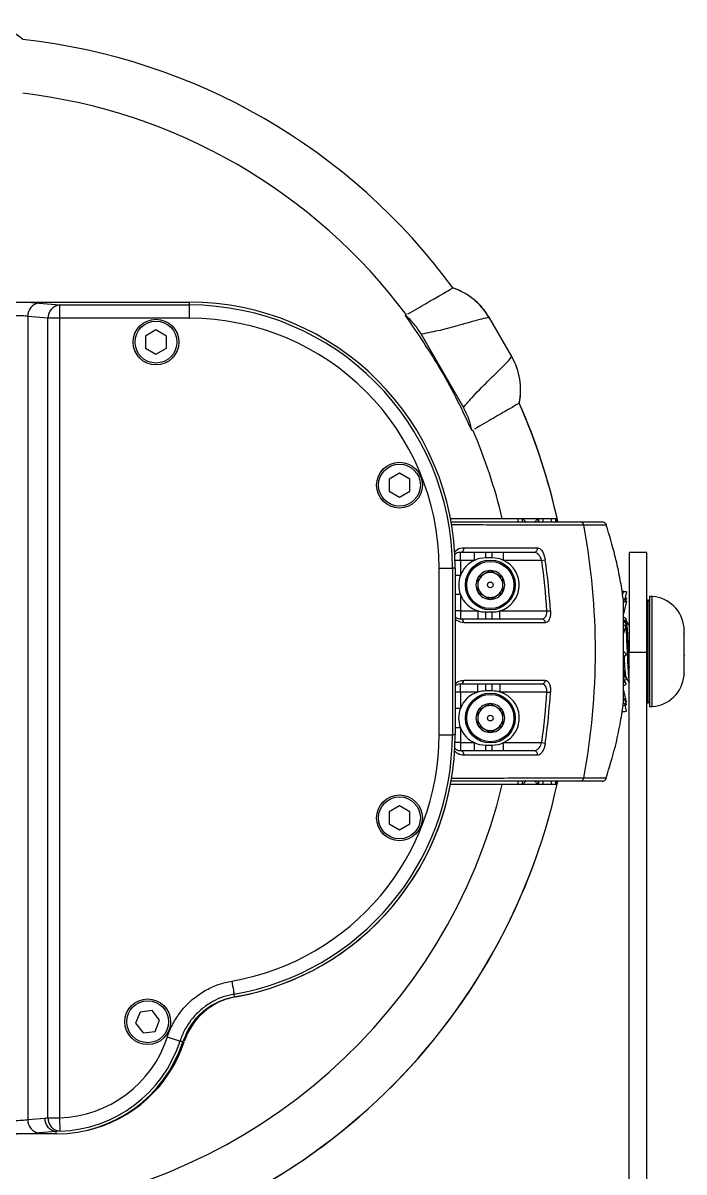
# Model space of a CAD drawing. Extents: x 6 to 132, y 2 to 97.
# Drawn here: x 126.55 to 131.52, y 46.15 to 54.78 of the extents above; entities that cross this region are included whole.
import ezdxf

# ---------------------------------------------------------------- set-up
doc = ezdxf.new("R2010")
doc.units = 0
doc.header["$MEASUREMENT"] = 0
doc.layers.add('OBJECT', color=7, linetype='CONTINUOUS')

msp = doc.modelspace()

# ---------------------------------------------------------------- linework, layer by layer
at = {"layer": 'OBJECT'}
for p, q in [((124.2977, 52.686), (127.7977, 52.686)), ((126.6704, 52.6785), (126.8219, 52.6648)), ((127.7977, 52.686), (127.7977, 52.6648)), ((126.8219, 52.6648), (126.8219, 52.5649)), ((126.8219, 52.6648), (127.7977, 52.6648)), ((127.7977, 52.6648), (127.7977, 52.5649)), ((129.4221, 52.5866), (129.4237, 52.5875)), ((129.4237, 52.5875), (129.4303, 52.5913)), ((126.7353, 52.5649), (126.5838, 52.5787)), ((126.5838, 52.5787), (126.5838, 46.5433)), ((126.8219, 52.5649), (126.7353, 52.5649)), ((126.7353, 46.5574), (126.7353, 52.5649)), ((127.7977, 52.5649), (126.8219, 52.5649)), ((126.8219, 52.5649), (126.8219, 46.5574)), ((130.2228, 52.2782), (130.0554, 52.5682)), ((130.2228, 52.2782), (130.0554, 52.5682)), ((130.0554, 52.5682), (130.0554, 52.5682)), ((127.5477, 52.4769), (127.4689, 52.4315)), ((127.4689, 52.4315), (127.4689, 52.3405)), ((127.6264, 52.4315), (127.5477, 52.4769)), ((127.6264, 52.3405), (127.6264, 52.4315)), ((129.5425, 52.4451), (129.8598, 51.8956)), ((127.4689, 52.3405), (127.5477, 52.2951)), ((127.5477, 52.2951), (127.6264, 52.3405)), ((130.2228, 52.2782), (130.2228, 52.2782)), ((129.9237, 51.7214), (129.9221, 51.7205)), ((129.9303, 51.7253), (129.9237, 51.7214)), ((129.3786, 51.4019), (129.2999, 51.3565)), ((129.4574, 51.3565), (129.3786, 51.4019)), ((129.2999, 51.3565), (129.2999, 51.2655)), ((129.4574, 51.2655), (129.4574, 51.3565)), ((129.2999, 51.2655), (129.3786, 51.2201)), ((129.3786, 51.2201), (129.4574, 51.2655)), ((130.2717, 51.036), (130.2717, 51.061)), ((130.3017, 51.061), (130.3017, 51.036)), ((130.3902, 51.031), (130.4201, 51.0609)), ((130.4201, 51.0609), (130.4201, 51.036)), ((130.4271, 51.036), (130.4271, 51.061)), ((130.457, 51.061), (130.457, 51.036)), ((130.5205, 51.036), (130.5205, 51.061)), ((130.5505, 51.061), (130.5505, 51.036)), ((130.5586, 51.061), (130.5586, 51.036)), ((130.5623, 51.061), (130.5677, 51.0362)), ((129.8367, 50.746), (129.8367, 50.806)), ((129.9431, 50.746), (129.9431, 50.806)), ((130.0267, 50.764), (130.0267, 50.806)), ((130.0767, 50.764), (130.0767, 50.806)), ((130.1602, 50.746), (130.1602, 50.806)), ((131.2392, 50.8055), (131.1047, 50.8055)), ((131.1047, 50.8055), (131.1047, 50.0555)), ((131.2392, 50.0555), (131.2392, 50.8055)), ((129.6766, 50.686), (129.7764, 50.686)), ((129.6766, 49.436), (129.6766, 50.686)), ((129.7764, 50.686), (129.7764, 49.436)), ((129.7977, 50.686), (129.7764, 50.686)), ((129.8367, 50.746), (129.7968, 50.746)), ((129.7977, 50.686), (129.7977, 49.436)), ((129.8367, 50.746), (129.8367, 50.6325)), ((129.9431, 50.746), (129.8367, 50.746)), ((130.0767, 50.764), (130.0267, 50.764)), ((130.4477, 50.746), (130.1602, 50.746)), ((130.4477, 50.746), (130.4745, 50.7498)), ((129.8367, 50.6325), (129.7977, 50.6325)), ((131.0662, 50.511), (131.0531, 50.511)), ((131.0638, 50.5092), (131.0533, 50.5101)), ((131.0662, 50.5109), (131.0849, 50.5104)), ((131.0849, 50.5104), (131.0711, 50.4476)), ((129.8367, 50.4895), (129.7977, 50.4895)), ((129.8367, 50.4895), (129.8367, 50.366)), ((131.0567, 50.4868), (131.0638, 50.5092)), ((131.0849, 50.439), (131.0636, 50.3438)), ((131.0849, 50.4615), (131.0793, 50.4424)), ((131.2494, 50.446), (131.2392, 50.446)), ((131.2494, 49.676), (131.2494, 50.446)), ((131.2791, 50.4744), (131.2594, 50.4744)), ((131.2594, 50.4744), (131.2594, 49.6476)), ((131.2791, 49.6476), (131.2791, 50.4744)), ((129.8367, 50.366), (129.7977, 50.366)), ((129.8367, 50.366), (129.9702, 50.366)), ((129.8367, 50.366), (129.8367, 50.306)), ((129.9702, 50.306), (129.9702, 50.366)), ((130.0267, 50.306), (130.0267, 50.358)), ((130.0267, 50.358), (130.0767, 50.358)), ((130.0767, 50.306), (130.0767, 50.358)), ((130.1331, 50.306), (130.1331, 50.366)), ((130.1331, 50.366), (130.487, 50.366)), ((130.487, 50.366), (130.514, 50.3677)), ((131.0636, 50.2887), (131.0849, 50.2662)), ((131.0849, 50.2662), (131.0636, 50.1983)), ((131.0719, 50.2962), (131.066, 50.2861)), ((131.0816, 50.2972), (131.073, 50.2972)), ((131.0849, 50.3052), (131.079, 50.2972)), ((131.5182, 50.2012), (131.5181, 50.2008)), ((131.5181, 50.2008), (131.5182, 50.1988)), ((131.5182, 50.2012), (131.5182, 50.2418)), ((131.5182, 50.0323), (131.5182, 50.1988)), ((131.0636, 50.0641), (131.0849, 50.0385)), ((131.0849, 50.0385), (131.0636, 50.016)), ((131.1047, 50.0555), (131.2392, 50.0555)), ((131.1047, 45.7685), (131.1047, 50.0555)), ((131.2392, 45.7685), (131.2392, 50.0555)), ((131.5182, 50.0323), (131.5181, 50.0302)), ((131.5181, 50.0302), (131.5182, 50.0286)), ((131.5182, 49.8921), (131.5182, 50.0286)), ((131.0636, 49.8387), (131.0849, 49.8168)), ((131.0713, 49.8415), (131.0849, 49.8557)), ((131.073, 49.8695), (131.081, 49.8695)), ((131.0735, 49.8695), (131.0741, 49.8706)), ((131.0849, 49.8168), (131.0778, 49.8264)), ((131.0849, 49.8557), (131.0806, 49.8695)), ((131.5182, 49.8921), (131.5181, 49.8904)), ((131.5181, 49.8904), (131.5182, 49.8908)), ((131.5182, 49.8802), (131.5182, 49.8908)), ((129.8367, 49.756), (129.7977, 49.756)), ((129.8367, 49.756), (129.8367, 49.816)), ((129.9689, 49.756), (129.8367, 49.756)), ((129.8367, 49.756), (129.8367, 49.6336)), ((129.9689, 49.756), (129.9689, 49.816)), ((130.0267, 49.7644), (130.0267, 49.816)), ((130.0767, 49.7644), (130.0267, 49.7644)), ((130.0767, 49.7644), (130.0767, 49.816)), ((130.1345, 49.756), (130.1345, 49.816)), ((130.487, 49.756), (130.1345, 49.756)), ((130.487, 49.756), (130.514, 49.7543)), ((131.0849, 49.683), (131.0636, 49.7782)), ((131.062, 49.6738), (131.0849, 49.6605)), ((131.0849, 49.6605), (131.0714, 49.7068)), ((131.0849, 49.6116), (131.075, 49.6568)), ((131.0793, 49.6796), (131.0849, 49.683)), ((131.2392, 49.676), (131.2494, 49.676)), ((131.2594, 49.6476), (131.2791, 49.6476)), ((129.8367, 49.6336), (129.7977, 49.6336)), ((131.0531, 49.611), (131.0662, 49.611)), ((129.8367, 49.4884), (129.7977, 49.4884)), ((129.8367, 49.4884), (129.8367, 49.376)), ((129.6766, 49.436), (129.7764, 49.436)), ((129.7977, 49.436), (129.7764, 49.436)), ((129.8367, 49.376), (129.7968, 49.376)), ((129.8367, 49.376), (129.8367, 49.316)), ((129.8367, 49.376), (129.9422, 49.376)), ((129.9422, 49.316), (129.9422, 49.376)), ((130.0267, 49.316), (130.0267, 49.3576)), ((130.0267, 49.3576), (130.0767, 49.3576)), ((130.0767, 49.316), (130.0767, 49.3576)), ((130.1612, 49.316), (130.1612, 49.376)), ((130.1612, 49.376), (130.4477, 49.376)), ((130.4477, 49.376), (130.4745, 49.3722)), ((130.2717, 49.061), (130.2717, 49.086)), ((130.3017, 49.086), (130.3017, 49.061)), ((130.3902, 49.091), (130.4201, 49.0611)), ((130.4201, 49.086), (130.4201, 49.0611)), ((130.4271, 49.061), (130.4271, 49.086)), ((130.457, 49.086), (130.457, 49.061)), ((130.5205, 49.061), (130.5205, 49.086)), ((130.5505, 49.086), (130.5505, 49.061)), ((130.5586, 49.086), (130.5586, 49.061)), ((130.5677, 49.0858), (130.5623, 49.061)), ((129.3786, 48.9019), (129.2999, 48.8565)), ((129.4574, 48.8565), (129.3786, 48.9019)), ((129.2999, 48.8565), (129.2999, 48.7655)), ((129.4574, 48.7655), (129.4574, 48.8565)), ((129.2999, 48.7655), (129.3786, 48.7201)), ((129.3786, 48.7201), (129.4574, 48.7655)), ((128.1387, 47.4653), (128.135, 47.4862)), ((127.4298, 47.351), (127.395, 47.267)), ((127.52, 47.3628), (127.4298, 47.351)), ((127.5753, 47.2906), (127.52, 47.3628)), ((127.395, 47.267), (127.4503, 47.1948)), ((127.5405, 47.2067), (127.5753, 47.2906)), ((127.4503, 47.1948), (127.5405, 47.2067)), ((127.7489, 47.1274), (127.7287, 47.1339)), ((126.5838, 46.5433), (126.7111, 46.5549)), ((126.7353, 46.5574), (126.8219, 46.5574)), ((126.8219, 46.5574), (126.8247, 46.4576)), ((126.7977, 46.455), (126.6704, 46.4435)), ((126.8247, 46.4576), (126.7977, 46.455)), ((126.7977, 46.436), (126.7977, 46.455)), ((126.7977, 46.436), (125.2977, 46.436))]:
    msp.add_line(p, q, dxfattribs=at)
at = {"layer": 'OBJECT', "flags": 128}
for points in [[(130.3017, 51.061), (130.3022, 51.0604), (130.304, 51.0587), (130.3067, 51.0559), (130.3105, 51.0522), (130.315, 51.0477), (130.3202, 51.0425), (130.3258, 51.0368), (130.3317, 51.031)], [(130.3017, 49.061), (130.3022, 49.0616), (130.304, 49.0633), (130.3067, 49.0661), (130.3105, 49.0698), (130.315, 49.0743), (130.3202, 49.0795), (130.3258, 49.0851), (130.3317, 49.091)], [(128.118, 47.5846), (128.1212, 47.566), (128.1243, 47.5481), (128.1272, 47.5315), (128.1298, 47.5168), (128.1319, 47.5045), (128.1335, 47.4951), (128.1346, 47.4889), (128.135, 47.4862)], [(127.6337, 47.1647), (127.6516, 47.1589), (127.6689, 47.1533), (127.6849, 47.1481), (127.6991, 47.1435), (127.711, 47.1397), (127.72, 47.1367), (127.726, 47.1348), (127.7287, 47.1339)]]:
    msp.add_lwpolyline(points, dxfattribs=at)
at = {"layer": 'OBJECT'}
for centre, radius in [((127.5477, 52.386), 0.1719), ((127.5477, 52.386), 0.1575), ((129.3786, 51.311), 0.1719), ((129.3786, 51.311), 0.1575), ((130.0617, 50.561), 0.1875), ((130.0617, 50.561), 0.1775), ((130.0617, 50.561), 0.0216), ((130.0617, 49.561), 0.1875), ((130.0617, 49.561), 0.1775), ((130.0617, 49.561), 0.0216), ((129.3786, 48.811), 0.1719), ((129.3786, 48.811), 0.1575), ((127.4852, 47.2788), 0.1719), ((127.4852, 47.2788), 0.1575)]:
    msp.add_circle(centre, radius, dxfattribs=at)
for centre, radius, start, end in [((126.217, 54.2839), 0.5, 48.59038, 90), ((126.0477, 50.061), 4.625, 36.20627, 83.79373), ((126.0477, 50.061), 4.6249, 36.20634, 83.79366), ((126.0477, 50.061), 4.2243, 36.79756, 83.20244), ((129.6202, 52.319), 0.5, 30, 71.40962), ((126.6806, 52.5821), 0.097, 96.09385, 182.04158), ((127.7977, 50.686), 2, 0, 90), ((126.8322, 52.5683), 0.097, 96.09383, 182.04165), ((127.7977, 50.686), 1.9788, 0, 90), ((127.7977, 50.686), 1.8789, 0, 90), ((129.7894, 52.0258), 0.5, 348.59038, 30), ((126.0477, 50.061), 4.6249, 12.18752, 23.79366), ((126.0477, 50.061), 4.625, 12.18001, 23.79373), ((126.0477, 50.061), 4.6249, 12.17322, 23.72802), ((126.0477, 50.061), 4.2243, 13.69322, 23.20244), ((130.7359, 51.0076), 0.0284, 7.10201, 88.11533), ((125.6767, 50.061), 5.1754, 349.42174, 10.57826), ((129.8338, 50.8347), 0.0288, 275.66419, 12.07022), ((130.3879, 50.835), 0.0291, 273.88609, 10.64602), ((130.0267, 50.561), 0.203, 114.31019, 159.38389), ((130.0267, 50.561), 0.203, 90, 114.31019), ((130.0767, 50.561), 0.203, 65.68981, 90), ((130.0767, 50.561), 0.203, 286.1388, 65.68981), ((125.6767, 50.061), 4.82, 3.62799, 8.17032), ((125.6767, 50.061), 4.8471, 3.62799, 8.17032), ((130.0267, 50.561), 0.203, 159.38389, 200.61611), ((130.0617, 50.561), 0.1083, 150, 210), ((130.0617, 50.561), 0.1083, 90, 150), ((130.0617, 50.561), 0.0938, 120, 180), ((130.0617, 50.561), 0.0938, 60, 120), ((130.0617, 50.561), 0.1083, 30, 90), ((130.0617, 50.561), 0.0938, 0, 60), ((130.0617, 50.561), 0.1083, 330, 30), ((130.0617, 50.561), 0.0937, 180, 240), ((130.0617, 50.561), 0.0937, 300, 0), ((130.0267, 50.561), 0.203, 200.61611, 253.8612), ((130.0617, 50.561), 0.1083, 210, 270), ((130.0617, 50.561), 0.0937, 240, 300), ((130.0617, 50.561), 0.1083, 270, 330), ((131.2494, 50.436), 0.01, 0, 90), ((131.2628, 50.2185), 0.2564, 5.21373, 86.36339), ((130.0267, 50.561), 0.203, 253.8612, 270), ((130.0767, 50.561), 0.203, 270, 286.1388), ((129.8344, 50.2782), 0.0279, 358.12464, 85.41161), ((130.4468, 50.2776), 0.0285, 359.24978, 86.93203), ((129.8344, 49.8438), 0.0279, 274.58839, 1.87536), ((130.4468, 49.8444), 0.0285, 273.06797, 0.75022), ((131.2628, 49.9035), 0.2564, 273.63661, 354.78627), ((130.0267, 49.561), 0.2034, 106.51442, 159.09365), ((130.0267, 49.561), 0.2034, 90, 106.51442), ((130.0767, 49.561), 0.2034, 73.48558, 90), ((130.0767, 49.561), 0.2034, 294.55239, 73.48558), ((125.6767, 50.061), 4.82, 351.82968, 356.37201), ((125.6767, 50.061), 4.8471, 351.82968, 356.37201), ((130.0617, 49.561), 0.1083, 90, 150), ((130.0617, 49.561), 0.0937, 60, 120), ((130.0617, 49.561), 0.1083, 30, 90), ((131.2494, 49.686), 0.01, 270, 0), ((130.0267, 49.561), 0.2034, 159.09365, 200.90635), ((130.0617, 49.561), 0.1083, 150, 210), ((130.0617, 49.561), 0.0937, 120, 180), ((130.0617, 49.561), 0.0938, 180, 240), ((130.0617, 49.561), 0.0937, 0, 60), ((130.0617, 49.561), 0.0938, 300, 0), ((130.0617, 49.561), 0.1083, 330, 30), ((130.0267, 49.561), 0.2034, 200.90635, 245.44761), ((130.0617, 49.561), 0.1083, 210, 270), ((130.0617, 49.561), 0.0938, 240, 300), ((130.0617, 49.561), 0.1083, 270, 330), ((127.7977, 49.436), 1.8789, 279.81672, 0), ((127.7977, 49.436), 1.9788, 279.81672, 0), ((127.7977, 49.436), 2, 279.81672, 0), ((127.7977, 49.436), 2, 280.07866, 0), ((129.8338, 49.2873), 0.0288, 347.92978, 84.33581), ((130.0267, 49.561), 0.2034, 245.44761, 270), ((130.0767, 49.561), 0.2034, 270, 294.55239), ((130.3879, 49.287), 0.0291, 349.35398, 86.11391), ((126.0477, 50.061), 4.625, 276.20627, 347.81752), ((126.0477, 50.061), 4.6249, 276.20634, 347.81208), ((126.0477, 50.061), 4.2243, 276.79756, 346.30678), ((126.0477, 50.061), 4.6249, 276.27878, 347.81168), ((130.7359, 49.1144), 0.0284, 271.88467, 352.89799), ((128.2352, 46.9746), 0.5, 100.07866, 161.98237), ((126.7977, 47.436), 0.8789, 271.5805, 342.02384), ((126.7977, 47.436), 1, 270, 342.02384), ((126.7977, 47.436), 0.9788, 271.5805, 342.02384), ((126.8087, 47.4385), 1, 282.62829, 341.98237), ((126.6806, 46.5399), 0.097, 177.95842, 263.90615), ((126.808, 46.5514), 0.097, 177.95844, 263.90613), ((126.8326, 46.5546), 0.0973, 178.31695, 265.34882)]:
    msp.add_arc(centre, radius, start, end, dxfattribs=at)
for centre, major_axis, ratio, start_param, end_param in [((126.4755, 52.6726), (0.225, 0), 0.052408, 0.523599, 1.570796), ((126.4755, 52.5728), (0.125, 0), 0.094334, 0.523599, 1.570796), ((126.4755, 46.5492), (0.125, 0), 0.094334, 4.712389, 5.759587), ((126.6304, 47.436), (0.8884, 0), 0.995872, 4.803287, 4.830724), ((126.4755, 46.4494), (0.225, 0), 0.052408, 4.712389, 5.759587)]:
    msp.add_ellipse(centre, major_axis=major_axis, ratio=ratio, start_param=start_param, end_param=end_param, dxfattribs=at)
for points, knots in [([(129.4423, 52.5982), (129.4905, 52.626), (129.5911, 52.6841), (129.6941, 52.7436), (129.7648, 52.7844), (129.7746, 52.7901), (129.7795, 52.7929)], [0, 0, 0, 0, 0.231653, 0.483496, 0.741748, 1, 1, 1, 1]), ([(130.0554, 52.5682), (130.0404, 52.5915), (130.0099, 52.6389), (129.9502, 52.6987), (129.8814, 52.7486), (129.8229, 52.7777), (129.7878, 52.79), (129.7795, 52.7929)], [0, 0, 0, 0, 0.228634, 0.463902, 0.692531, 0.927787, 1, 1, 1, 1]), ([(129.4221, 52.5866), (129.5155, 52.4493), (129.6561, 52.2426), (129.8156, 51.9488), (129.8866, 51.7966), (129.9221, 51.7205)], [0, 0, 0, 0, 0.496895, 0.748447, 1, 1, 1, 1]), ([(129.5425, 52.4451), (129.526, 52.471), (129.4925, 52.5238), (129.4469, 52.566), (129.4237, 52.5875)], [0, 0, 0, 0, 0.49156, 1, 1, 1, 1]), ([(130.0554, 52.5682), (130.0533, 52.5684), (130.0439, 52.5694), (130.0023, 52.5607), (129.9143, 52.5368), (129.8052, 52.5055), (129.6898, 52.4739), (129.5916, 52.4547), (129.5425, 52.4451)], [0, 0, 0, 0, 0.067297, 0.297049, 0.526796, 0.684508, 0.842346, 1, 1, 1, 1]), ([(129.8598, 51.8956), (129.8778, 51.9164), (129.9435, 51.9922), (130.0438, 52.0934), (130.1412, 52.1874), (130.2059, 52.2521), (130.2172, 52.2695), (130.2228, 52.2782)], [0, 0, 0, 0, 0.085075, 0.310548, 0.536056, 0.768026, 1, 1, 1, 1]), ([(130.2795, 51.9269), (130.2804, 51.9312), (130.2866, 51.9626), (130.2922, 52.0233), (130.2856, 52.1093), (130.2643, 52.1965), (130.2368, 52.2507), (130.2228, 52.2782)], [0, 0, 0, 0, 0.035982, 0.264619, 0.499883, 0.745783, 1, 1, 1, 1]), ([(129.9237, 51.7214), (129.9169, 51.7513), (129.9033, 51.8119), (129.8744, 51.8674), (129.8598, 51.8956)], [0, 0, 0, 0, 0.491563, 1, 1, 1, 1]), ([(130.2795, 51.9269), (130.2748, 51.9242), (130.2655, 51.9188), (130.1971, 51.8793), (130.0947, 51.8202), (129.9917, 51.7607), (129.9423, 51.7322)], [0, 0, 0, 0, 0.251862, 0.503724, 0.761993, 1, 1, 1, 1]), ([(129.7561, 51.061), (129.798, 51.061), (129.9427, 51.061), (130.0651, 51.061), (130.1519, 51.061)], [0, 0, 0, 0, 0.290043, 1, 1, 1, 1]), ([(129.7652, 51.036), (129.8509, 51.036), (130.0301, 51.036), (130.2797, 51.036), (130.5208, 51.036), (130.6648, 51.036), (130.7368, 51.036)], [0, 0, 0, 0, 0.232914, 0.487505, 0.743752, 1, 1, 1, 1]), ([(130.1519, 51.061), (130.1882, 51.061), (130.2607, 51.061), (130.3502, 51.061), (130.4255, 51.061), (130.4924, 51.061), (130.5449, 51.061), (130.5565, 51.061), (130.5623, 51.061)], [0, 0, 0, 0, 0.145761, 0.291523, 0.4385, 0.585476, 0.79231, 1, 1, 1, 1]), ([(130.7368, 51.036), (130.7708, 51.036), (130.8391, 51.036), (130.8815, 51.036), (130.9028, 51.036)], [0, 0, 0, 0, 0.4976823, 1, 1, 1, 1]), ([(130.9028, 51.036), (130.903, 51.036), (130.9053, 51.036), (130.9111, 51.0353), (130.9194, 51.0317), (130.9271, 51.0248), (130.9299, 51.0186), (130.9313, 51.0155)], [0, 0, 0, 0, 0.012955, 0.190783, 0.461144, 0.730556, 1, 1, 1, 1]), ([(130.7641, 51.0111), (130.7564, 51.0111), (130.7177, 51.0111), (130.6143, 51.0112), (130.4457, 51.0113), (130.2313, 51.0114), (130.0074, 51.0116), (129.8494, 51.0117), (129.7704, 51.0118)], [0, 0, 0, 0, 0.027601, 0.138011, 0.358994, 0.579976, 0.789989, 1, 1, 1, 1]), ([(130.9327, 51.0112), (130.9286, 51.0112), (130.9079, 51.0112), (130.8588, 51.0112), (130.7971, 51.0111), (130.7641, 51.0111)], [0, 0, 0, 0, 0.104523, 0.52294, 1, 1, 1, 1]), ([(130.9313, 51.0155), (130.9315, 51.0147), (130.932, 51.0132), (130.9325, 51.0119), (130.9327, 51.0112)], [0, 0, 0, 0, 0.514657, 1, 1, 1, 1]), ([(131.0636, 50.436), (131.0632, 50.4391), (131.0623, 50.4468), (131.0551, 50.5), (131.0448, 50.5649), (131.0276, 50.659), (130.9955, 50.8079), (130.9563, 50.9347), (130.9327, 51.0112)], [0, 0, 0, 0, 0.0818433, 0.2023455, 0.3141241, 0.4260939, 0.653779, 1, 1, 1, 1]), ([(129.7931, 50.806), (129.7965, 50.8106), (129.8125, 50.8322), (129.8378, 50.8396), (129.8583, 50.8405), (129.862, 50.8407)], [0, 0, 0, 0, 0.184073, 0.851699, 1, 1, 1, 1]), ([(129.8367, 50.806), (129.8342, 50.8059), (129.8206, 50.8052), (129.8053, 50.8017), (129.7952, 50.7885), (129.7938, 50.7867)], [0, 0, 0, 0, 0.162258, 0.88995, 1, 1, 1, 1]), ([(130.3898, 50.806), (130.303, 50.806), (130.1293, 50.806), (129.9343, 50.806), (129.8367, 50.806)], [0, 0, 0, 0, 0.4995563, 1, 1, 1, 1]), ([(129.862, 50.8407), (129.8723, 50.8407), (129.924, 50.8407), (130.119, 50.8405), (130.286, 50.8404), (130.4164, 50.8404)], [0, 0, 0, 0, 0.052041, 0.26021, 1, 1, 1, 1]), ([(130.4477, 50.746), (130.4475, 50.7472), (130.4457, 50.7547), (130.4424, 50.7632), (130.435, 50.7772), (130.4243, 50.7909), (130.4072, 50.8035), (130.3956, 50.8052), (130.3898, 50.806)], [0, 0, 0, 0, 0.0322875, 0.210296, 0.2440091, 0.4878896, 0.7433035, 1, 1, 1, 1]), ([(130.4164, 50.8404), (130.4222, 50.8391), (130.4339, 50.8366), (130.4513, 50.8172), (130.4655, 50.7894), (130.4723, 50.7646), (130.4743, 50.7516), (130.4745, 50.7498)], [0, 0, 0, 0, 0.248869, 0.497978, 0.743146, 0.965245, 1, 1, 1, 1]), ([(130.0617, 50.6692), (130.0482, 50.6615), (130.0253, 50.6482), (129.9919, 50.629), (129.9753, 50.6194), (129.9679, 50.6151)], [0, 0, 0, 0, 0.439126, 0.751373, 1, 1, 1, 1]), ([(129.9679, 50.6151), (129.9679, 50.609), (129.9679, 50.5917), (129.9679, 50.5598), (129.9679, 50.529), (129.9679, 50.5122), (129.9679, 50.5069)], [0, 0, 0, 0, 0.180942, 0.506293, 0.843974, 1, 1, 1, 1]), ([(130.1554, 50.6151), (130.142, 50.6229), (130.119, 50.6361), (130.0857, 50.6554), (130.069, 50.665), (130.0617, 50.6692)], [0, 0, 0, 0, 0.4391258, 0.7513731, 1, 1, 1, 1]), ([(130.1554, 50.5069), (130.1554, 50.5122), (130.1554, 50.529), (130.1554, 50.5598), (130.1554, 50.5917), (130.1554, 50.609), (130.1554, 50.6151)], [0, 0, 0, 0, 0.156026, 0.493707, 0.819058, 1, 1, 1, 1]), ([(131.0849, 50.5104), (131.083, 50.5103), (131.0791, 50.5102), (131.0721, 50.5098), (131.067, 50.5094), (131.0638, 50.5092)], [0, 0, 0, 0, 0.2743496, 0.5486961, 1, 1, 1, 1]), ([(129.9679, 50.5069), (129.9813, 50.4991), (130.0043, 50.4859), (130.0377, 50.4666), (130.0543, 50.457), (130.0617, 50.4527)], [0, 0, 0, 0, 0.4391257, 0.7513732, 1, 1, 1, 1]), ([(130.0617, 50.4527), (130.0751, 50.4605), (130.0981, 50.4737), (130.1314, 50.493), (130.1481, 50.5026), (130.1554, 50.5069)], [0, 0, 0, 0, 0.4391257, 0.7513732, 1, 1, 1, 1]), ([(131.0613, 50.4536), (131.0616, 50.4535), (131.0694, 50.449), (131.0773, 50.4439), (131.0849, 50.439)], [0, 0, 0, 0, 0.029474, 1, 1, 1, 1]), ([(131.0636, 49.686), (131.0636, 49.6871), (131.0636, 49.6898), (131.0636, 49.716), (131.0636, 49.7724), (131.0636, 49.8496), (131.0636, 49.9348), (131.0636, 50.0017), (131.0636, 50.0705), (131.0636, 50.1406), (131.0636, 50.2336), (131.0636, 50.3253), (131.0636, 50.3961), (131.0636, 50.4309), (131.0636, 50.4345), (131.0636, 50.436)], [0, 0, 0, 0, 0.04617, 0.114503, 0.189171, 0.303152, 0.376241, 0.451432, 0.500152, 0.576645, 0.655214, 0.777804, 0.870249, 0.945882, 1, 1, 1, 1]), ([(131.0849, 50.439), (131.083, 50.4381), (131.0791, 50.4364), (131.0721, 50.4331), (131.067, 50.4308), (131.0638, 50.4293)], [0, 0, 0, 0, 0.274353, 0.548705, 1, 1, 1, 1]), ([(131.0849, 50.4615), (131.083, 50.4622), (131.0797, 50.4634), (131.0763, 50.4646), (131.075, 50.4651)], [0, 0, 0, 0, 0.581411, 1, 1, 1, 1]), ([(130.4483, 50.306), (130.4532, 50.3067), (130.4626, 50.3079), (130.4743, 50.3174), (130.4826, 50.3308), (130.4875, 50.3475), (130.4872, 50.3599), (130.487, 50.366)], [0, 0, 0, 0, 0.243708, 0.456429, 0.645547, 0.82409, 1, 1, 1, 1]), ([(130.514, 50.3677), (130.5142, 50.3585), (130.5145, 50.34), (130.5097, 50.3149), (130.5015, 50.2948), (130.4897, 50.2802), (130.4802, 50.2782), (130.4752, 50.2772)], [0, 0, 0, 0, 0.18582, 0.37135, 0.561521, 0.768419, 1, 1, 1, 1]), ([(129.7977, 50.3208), (129.8001, 50.3188), (129.813, 50.3079), (129.8261, 50.3069), (129.8367, 50.306)], [0, 0, 0, 0, 0.188582, 1, 1, 1, 1]), ([(129.8623, 50.2773), (129.8464, 50.28), (129.8249, 50.2836), (129.8031, 50.2978), (129.798, 50.3046), (129.7977, 50.305)], [0, 0, 0, 0, 0.727204, 0.983668, 1, 1, 1, 1]), ([(129.8367, 50.306), (129.9449, 50.306), (130.1615, 50.306), (130.3526, 50.306), (130.4483, 50.306)], [0, 0, 0, 0, 0.499477, 1, 1, 1, 1]), ([(130.4752, 50.2772), (130.4664, 50.2772), (130.4224, 50.2772), (130.3037, 50.2772), (130.1121, 50.2773), (129.9456, 50.2773), (129.8623, 50.2773)], [0, 0, 0, 0, 0.046954, 0.234776, 0.617154, 1, 1, 1, 1]), ([(131.0849, 50.3052), (131.083, 50.3065), (131.0791, 50.3092), (131.0721, 50.314), (131.067, 50.3175), (131.0638, 50.3196)], [0, 0, 0, 0, 0.274358, 0.548701, 1, 1, 1, 1]), ([(131.0849, 50.2662), (131.083, 50.2648), (131.0791, 50.262), (131.0721, 50.2568), (131.067, 50.253), (131.0638, 50.2506)], [0, 0, 0, 0, 0.274352, 0.548702, 1, 1, 1, 1]), ([(131.073, 50.2927), (131.0736, 50.2941), (131.0751, 50.2976), (131.0766, 50.2827), (131.0775, 50.2741)], [0, 0, 0, 0, 0.4206259, 1, 1, 1, 1]), ([(131.1084, 50.2516), (131.1041, 50.2591), (131.0954, 50.274), (131.0867, 50.289), (131.0824, 50.2965)], [0, 0, 0, 0, 0.499866, 1, 1, 1, 1]), ([(131.0824, 50.2932), (131.0828, 50.2936), (131.0846, 50.296), (131.088, 50.2641), (131.0918, 50.2013), (131.0965, 50.1148), (131.1006, 50.0207), (131.1034, 49.9662), (131.1047, 49.9397)], [0, 0, 0, 0, 0.045131, 0.240163, 0.429127, 0.625865, 0.817574, 1, 1, 1, 1]), ([(131.0799, 50.2504), (131.081, 50.2342), (131.0835, 50.198), (131.0879, 50.1142), (131.0921, 50.02), (131.0962, 49.932), (131.1009, 49.8616), (131.1036, 49.8409), (131.1049, 49.8308)], [0, 0, 0, 0, 0.141223, 0.316149, 0.486604, 0.65706, 0.831986, 1, 1, 1, 1]), ([(131.0849, 50.0385), (131.083, 50.0369), (131.0791, 50.0337), (131.0721, 50.0279), (131.067, 50.0238), (131.0638, 50.0212)], [0, 0, 0, 0, 0.274356, 0.548703, 1, 1, 1, 1]), ([(131.0668, 50.0194), (131.068, 49.9985), (131.0706, 49.9529), (131.0751, 49.9021), (131.0781, 49.8731), (131.08, 49.8736), (131.0805, 49.8737)], [0, 0, 0, 0, 0.269028, 0.587717, 0.893784, 1, 1, 1, 1]), ([(131.0647, 49.9245), (131.0653, 49.9174), (131.0673, 49.8919), (131.0698, 49.8718), (131.0721, 49.8728), (131.073, 49.8732)], [0, 0, 0, 0, 0.194304, 0.700875, 1, 1, 1, 1]), ([(129.7977, 49.8157), (129.8003, 49.8188), (129.8145, 49.8354), (129.8374, 49.8428), (129.8562, 49.8442), (129.8623, 49.8447)], [0, 0, 0, 0, 0.136094, 0.723489, 1, 1, 1, 1]), ([(129.8623, 49.8447), (129.8726, 49.8447), (129.9245, 49.8447), (130.0579, 49.8447), (130.256, 49.8447), (130.4021, 49.8448), (130.4752, 49.8448)], [0, 0, 0, 0, 0.046954, 0.234776, 0.617154, 1, 1, 1, 1]), ([(130.4752, 49.8448), (130.4805, 49.8436), (130.491, 49.8413), (130.5041, 49.8231), (130.5124, 49.797), (130.5148, 49.7723), (130.5142, 49.7583), (130.514, 49.7543)], [0, 0, 0, 0, 0.244288, 0.489368, 0.716256, 0.917945, 1, 1, 1, 1]), ([(131.0778, 49.8264), (131.0735, 49.8346), (131.0649, 49.851), (131.064, 49.8711), (131.0636, 49.8811)], [0, 0, 0, 0, 0.500281, 1, 1, 1, 1]), ([(131.0805, 49.8704), (131.0848, 49.8629), (131.0929, 49.849), (131.101, 49.835), (131.1047, 49.8286)], [0, 0, 0, 0, 0.537274, 1, 1, 1, 1]), ([(129.8367, 49.816), (129.8327, 49.8157), (129.8203, 49.8146), (129.8068, 49.8115), (129.7981, 49.8017), (129.7977, 49.8012)], [0, 0, 0, 0, 0.311941, 0.962958, 1, 1, 1, 1]), ([(130.4483, 49.816), (130.3528, 49.816), (130.1618, 49.816), (129.9451, 49.816), (129.8367, 49.816)], [0, 0, 0, 0, 0.499477, 1, 1, 1, 1]), ([(130.487, 49.756), (130.4872, 49.7587), (130.4877, 49.7669), (130.4866, 49.7761), (130.4833, 49.7887), (130.4769, 49.802), (130.4639, 49.8138), (130.4535, 49.8153), (130.4483, 49.816)], [0, 0, 0, 0, 0.077661, 0.237846, 0.269937, 0.492547, 0.743182, 1, 1, 1, 1]), ([(131.0849, 49.8168), (131.083, 49.8155), (131.0791, 49.8128), (131.0721, 49.808), (131.067, 49.8045), (131.0638, 49.8024)], [0, 0, 0, 0, 0.274358, 0.548701, 1, 1, 1, 1]), ([(130.0617, 49.6692), (130.0482, 49.6615), (130.0253, 49.6482), (129.9919, 49.629), (129.9753, 49.6194), (129.9679, 49.6151)], [0, 0, 0, 0, 0.4391257, 0.7513732, 1, 1, 1, 1]), ([(130.1554, 49.6151), (130.142, 49.6229), (130.119, 49.6361), (130.0857, 49.6554), (130.069, 49.665), (130.0617, 49.6692)], [0, 0, 0, 0, 0.4391257, 0.7513732, 1, 1, 1, 1]), ([(130.9327, 49.1108), (130.9573, 49.1908), (130.9992, 49.3268), (131.0328, 49.4882), (131.0505, 49.5914), (131.0592, 49.6515), (131.0632, 49.6825), (131.0635, 49.6851), (131.0636, 49.686)], [0, 0, 0, 0, 0.362034, 0.615918, 0.742874, 0.871965, 0.954847, 1, 1, 1, 1]), ([(131.0849, 49.6605), (131.083, 49.6598), (131.0791, 49.6584), (131.0721, 49.6558), (131.067, 49.654), (131.0638, 49.6529)], [0, 0, 0, 0, 0.27435, 0.548695, 1, 1, 1, 1]), ([(129.9679, 49.6151), (129.9679, 49.609), (129.9679, 49.5917), (129.9679, 49.5598), (129.9679, 49.529), (129.9679, 49.5122), (129.9679, 49.5069)], [0, 0, 0, 0, 0.180942, 0.506293, 0.843974, 1, 1, 1, 1]), ([(130.1554, 49.5069), (130.1554, 49.5122), (130.1554, 49.529), (130.1554, 49.5598), (130.1554, 49.5917), (130.1554, 49.609), (130.1554, 49.6151)], [0, 0, 0, 0, 0.156026, 0.493707, 0.819058, 1, 1, 1, 1]), ([(131.0531, 49.6113), (131.0561, 49.6112), (131.0667, 49.6107), (131.0773, 49.6112), (131.0849, 49.6116)], [0, 0, 0, 0, 0.280132, 1, 1, 1, 1]), ([(129.9679, 49.5069), (129.9813, 49.4991), (130.0043, 49.4859), (130.0377, 49.4666), (130.0543, 49.457), (130.0617, 49.4527)], [0, 0, 0, 0, 0.4391258, 0.7513731, 1, 1, 1, 1]), ([(130.0617, 49.4527), (130.0751, 49.4605), (130.0981, 49.4737), (130.1314, 49.493), (130.1481, 49.5026), (130.1554, 49.5069)], [0, 0, 0, 0, 0.439126, 0.751373, 1, 1, 1, 1]), ([(129.862, 49.2813), (129.8464, 49.2831), (129.8215, 49.286), (129.8009, 49.3059), (129.7933, 49.3132)], [0, 0, 0, 0, 0.629421, 1, 1, 1, 1]), ([(129.7941, 49.3346), (129.7982, 49.3307), (129.8111, 49.3185), (129.8263, 49.317), (129.8367, 49.316)], [0, 0, 0, 0, 0.315741, 1, 1, 1, 1]), ([(129.8367, 49.316), (129.9341, 49.316), (130.1291, 49.316), (130.3029, 49.316), (130.3898, 49.316)], [0, 0, 0, 0, 0.499555, 1, 1, 1, 1]), ([(130.3898, 49.316), (130.3937, 49.3164), (130.403, 49.3173), (130.4175, 49.3254), (130.4311, 49.3391), (130.4419, 49.3561), (130.4458, 49.3694), (130.4477, 49.376)], [0, 0, 0, 0, 0.1747887, 0.4145052, 0.6265769, 0.8165567, 1, 1, 1, 1]), ([(130.4745, 49.3722), (130.4726, 49.3623), (130.4689, 49.3427), (130.458, 49.3168), (130.4443, 49.296), (130.4297, 49.2836), (130.4203, 49.2822), (130.4164, 49.2816)], [0, 0, 0, 0, 0.194616, 0.388496, 0.597962, 0.830438, 1, 1, 1, 1]), ([(130.4164, 49.2816), (130.4075, 49.2816), (130.363, 49.2816), (130.1885, 49.2815), (130.0051, 49.2814), (129.862, 49.2813)], [0, 0, 0, 0, 0.052041, 0.26021, 1, 1, 1, 1]), ([(130.1519, 49.061), (130.0651, 49.061), (129.9435, 49.061), (129.7999, 49.061), (129.7589, 49.061)], [0, 0, 0, 0, 0.71459, 1, 1, 1, 1]), ([(130.7368, 49.086), (130.6653, 49.086), (130.5223, 49.086), (130.2818, 49.086), (130.0318, 49.086), (129.8514, 49.086), (129.7652, 49.086)], [0, 0, 0, 0, 0.254621, 0.509242, 0.76551, 1, 1, 1, 1]), ([(129.7703, 49.1102), (129.792, 49.1102), (129.8979, 49.1103), (130.0801, 49.1104), (130.3174, 49.1106), (130.5486, 49.1108), (130.6922, 49.1109), (130.7641, 49.1109)], [0, 0, 0, 0, 0.0572655, 0.2780956, 0.4992061, 0.7494033, 1, 1, 1, 1]), ([(130.5623, 49.061), (130.5565, 49.061), (130.545, 49.061), (130.4926, 49.061), (130.426, 49.061), (130.3511, 49.061), (130.2615, 49.061), (130.1885, 49.061), (130.1519, 49.061)], [0, 0, 0, 0, 0.206834, 0.414524, 0.560286, 0.706049, 0.853024, 1, 1, 1, 1]), ([(130.9028, 49.086), (130.8817, 49.086), (130.8394, 49.086), (130.7711, 49.086), (130.7368, 49.086)], [0, 0, 0, 0, 0.4976804, 1, 1, 1, 1]), ([(130.7641, 49.1109), (130.7717, 49.1109), (130.8096, 49.1109), (130.8733, 49.1108), (130.912, 49.1108), (130.9327, 49.1108)], [0, 0, 0, 0, 0.104523, 0.522939, 1, 1, 1, 1]), ([(130.9028, 49.086), (130.903, 49.086), (130.9053, 49.086), (130.9111, 49.0867), (130.9194, 49.0903), (130.9271, 49.0972), (130.9299, 49.1034), (130.9313, 49.1065)], [0, 0, 0, 0, 0.012955, 0.190783, 0.461144, 0.730556, 1, 1, 1, 1]), ([(130.9327, 49.1108), (130.9325, 49.1101), (130.932, 49.1088), (130.9315, 49.1072), (130.9313, 49.1065)], [0, 0, 0, 0, 0.521598, 1, 1, 1, 1]), ([(127.6337, 47.1647), (127.6396, 47.1816), (127.6572, 47.2314), (127.6989, 47.309), (127.7624, 47.3925), (127.8394, 47.464), (127.9261, 47.5207), (128.0197, 47.5627), (128.0852, 47.5773), (128.118, 47.5846)], [0, 0, 0, 0, 0.0798525, 0.2351057, 0.390365, 0.5457682, 0.7011713, 0.8505854, 1, 1, 1, 1]), ([(128.135, 47.4862), (128.135, 47.4862), (128.1078, 47.4794), (128.0524, 47.4682), (127.9741, 47.4325), (127.9013, 47.385), (127.8366, 47.3251), (127.7834, 47.255), (127.7484, 47.1899), (127.7337, 47.1481), (127.7287, 47.1339)], [0, 0, 0, 0, 0.000004, 0.149425, 0.298846, 0.454232, 0.609618, 0.764853, 0.920081, 1, 1, 1, 1]), ([(128.1387, 47.4653), (128.0947, 47.4541), (128.0067, 47.4316), (127.893, 47.3545), (127.8007, 47.253), (127.7661, 47.1692), (127.7489, 47.1274)], [0, 0, 0, 0, 0.250336, 0.500458, 0.750434, 1, 1, 1, 1])]:
    msp.add_open_spline(points, degree=3, knots=knots, dxfattribs=at)

doc.saveas('drawing.dxf')
